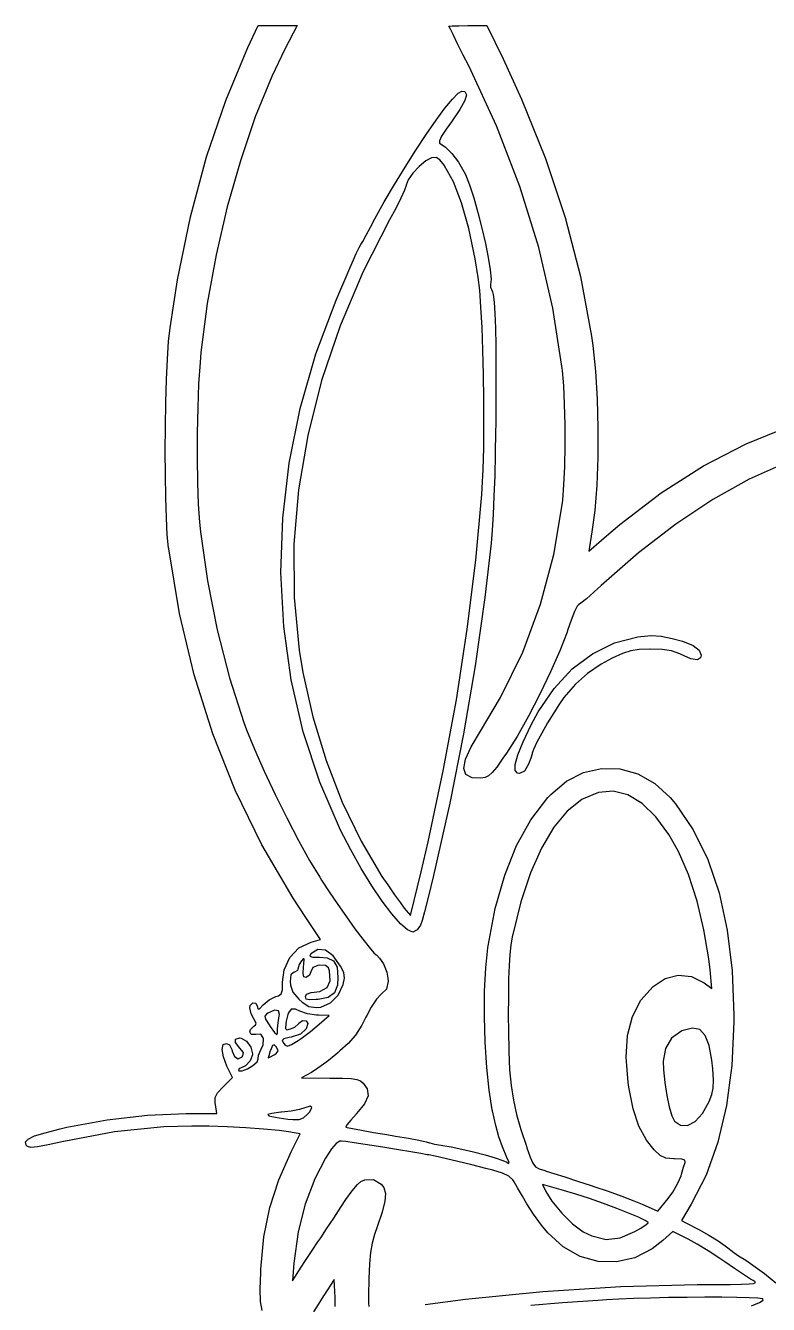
# Model space of a CAD drawing. Extents: x 93.7 to 107.5, y -108.7 to -89.5.
# Drawn here: x 97.062 to 99.518, y -93.742 to -89.51 of the extents above; entities that cross this region are included whole.
import ezdxf

# ---------------------------------------------------------------- set-up
doc = ezdxf.new("R2010")
doc.units = 0
doc.layers.add('BLACK', color=7, linetype='CONTINUOUS')

msp = doc.modelspace()

# ---------------------------------------------------------------- linework, layer by layer
at = {"layer": 'BLACK', "linetype": 'CONTINUOUS'}
for p, q in [((97.7968, -89.5831), (97.8306, -89.5102)), ((97.8306, -89.5102), (97.959, -89.5102)), ((97.959, -89.5102), (97.9185, -89.5888)), ((98.4721, -89.5112), (98.4942, -89.5105)), ((98.4942, -89.5105), (98.5241, -89.5102)), ((98.5241, -89.5102), (98.5867, -89.5102)), ((98.5867, -89.5102), (98.6401, -89.6206)), ((98.4615, -89.5123), (98.4618, -89.5121)), ((98.4651, -89.52), (98.4615, -89.5123)), ((98.4618, -89.5121), (98.4721, -89.5112)), ((98.475, -89.5402), (98.4651, -89.52)), ((98.49, -89.5704), (98.475, -89.5402)), ((97.7236, -89.7577), (97.7968, -89.5831)), ((97.9185, -89.5888), (97.8753, -89.6788)), ((98.5088, -89.6081), (98.49, -89.5704)), ((98.5267, -89.6436), (98.5088, -89.6081)), ((98.6401, -89.6206), (98.7015, -89.7536)), ((97.8753, -89.6788), (97.8209, -89.8124)), ((98.6188, -89.8423), (98.5267, -89.6436)), ((97.6601, -89.9448), (97.7236, -89.7577)), ((98.4482, -89.784), (98.4728, -89.7535)), ((98.4728, -89.7535), (98.4916, -89.7338)), ((98.4916, -89.7338), (98.5034, -89.7269)), ((98.514, -89.7582), (98.4978, -89.7878)), ((98.5034, -89.7269), (98.5135, -89.7288)), ((98.5135, -89.7288), (98.5191, -89.7389)), ((98.5191, -89.7389), (98.514, -89.7582)), ((98.7015, -89.7536), (98.781, -89.9506)), ((98.419, -89.8236), (98.4482, -89.784)), ((98.4978, -89.7878), (98.4702, -89.8284)), ((97.8209, -89.8124), (97.7716, -89.9573)), ((98.3865, -89.8704), (98.419, -89.8236)), ((98.4702, -89.8284), (98.4525, -89.8535)), ((98.6962, -90.0432), (98.6188, -89.8423)), ((98.3519, -89.9227), (98.3865, -89.8704)), ((98.4301, -89.8911), (98.4299, -89.899)), ((98.4372, -89.8767), (98.4301, -89.8911)), ((98.4525, -89.8535), (98.4372, -89.8767)), ((98.3164, -89.9785), (98.3519, -89.9227)), ((98.4299, -89.899), (98.4355, -89.9032)), ((98.4355, -89.9032), (98.4499, -89.9124)), ((98.4499, -89.9124), (98.471, -89.9337)), ((98.471, -89.9337), (98.4926, -89.9619)), ((97.6068, -90.1431), (97.6601, -89.9448)), ((97.7716, -89.9573), (97.7281, -90.1105)), ((98.3627, -89.9762), (98.3417, -89.9987)), ((98.3848, -89.9578), (98.3627, -89.9762)), ((98.4038, -89.9479), (98.3848, -89.9578)), ((98.404, -89.9478), (98.4038, -89.9479)), ((98.4189, -89.9467), (98.404, -89.9478)), ((98.4314, -89.9542), (98.4189, -89.9467)), ((98.4464, -89.9734), (98.4314, -89.9542)), ((98.447, -89.9743), (98.4464, -89.9734)), ((98.4765, -90.0273), (98.447, -89.9743)), ((98.4926, -89.9619), (98.5109, -89.9926)), ((98.781, -89.9506), (98.8456, -90.1456)), ((98.2811, -90.0362), (98.3164, -89.9785)), ((98.3417, -89.9987), (98.326, -90.0207)), ((98.5109, -89.9926), (98.516, -90.0034)), ((98.516, -90.0034), (98.5293, -90.0376)), ((98.2474, -90.0939), (98.2811, -90.0362)), ((98.3141, -90.0554), (98.3022, -90.0817)), ((98.3196, -90.0395), (98.3141, -90.0554)), ((98.3198, -90.0378), (98.3196, -90.0395)), ((98.326, -90.0207), (98.3198, -90.0378)), ((98.5032, -90.0965), (98.4765, -90.0273)), ((98.5293, -90.0376), (98.5433, -90.0806)), ((98.7585, -90.2448), (98.6962, -90.0432)), ((98.2164, -90.1497), (98.2474, -90.0939)), ((98.3022, -90.0817), (98.2853, -90.1154)), ((98.527, -90.1817), (98.5032, -90.0965)), ((98.5433, -90.0806), (98.5572, -90.1292)), ((97.5639, -90.3513), (97.6068, -90.1431)), ((97.7281, -90.1105), (97.6914, -90.2692)), ((98.2853, -90.1154), (98.265, -90.1531)), ((98.5572, -90.1292), (98.5704, -90.1804)), ((98.8456, -90.1456), (98.8961, -90.3406)), ((98.265, -90.1531), (98.1776, -90.3243)), ((98.1878, -90.2038), (98.2021, -90.1769)), ((98.2021, -90.1769), (98.2164, -90.1497)), ((98.5479, -90.2826), (98.527, -90.1817)), ((98.5704, -90.1804), (98.582, -90.2311)), ((98.1698, -90.2349), (98.1763, -90.2245)), ((98.1763, -90.2245), (98.1878, -90.2038)), ((97.6914, -90.2692), (97.6622, -90.4305)), ((98.1454, -90.2852), (98.1545, -90.2646)), ((98.1545, -90.2646), (98.164, -90.2446)), ((98.164, -90.2446), (98.1695, -90.2352)), ((98.1695, -90.2352), (98.1698, -90.2349)), ((98.582, -90.2311), (98.5914, -90.2782)), ((98.8052, -90.4459), (98.7585, -90.2448)), ((98.1182, -90.3495), (98.1339, -90.3125)), ((98.1339, -90.3125), (98.1454, -90.2852)), ((98.558, -90.3436), (98.5479, -90.2826)), ((98.5914, -90.2782), (98.5979, -90.3187)), ((97.5392, -90.5102), (97.5639, -90.3513)), ((98.1007, -90.3907), (98.1182, -90.3495)), ((98.1776, -90.3243), (98.1015, -90.504)), ((98.5629, -90.3861), (98.558, -90.3436)), ((98.5979, -90.3187), (98.6006, -90.3494)), ((98.6006, -90.3494), (98.599, -90.3673)), ((98.8961, -90.3406), (98.9329, -90.5376)), ((98.0889, -90.4186), (98.1007, -90.3907)), ((98.5672, -90.4425), (98.5629, -90.3861)), ((98.599, -90.3673), (98.5983, -90.3758)), ((98.5983, -90.3758), (98.6051, -90.3917)), ((98.6051, -90.3917), (98.6079, -90.4006)), ((97.6622, -90.4305), (97.6413, -90.5916)), ((98.0217, -90.5968), (98.0889, -90.4186)), ((98.6079, -90.4006), (98.6107, -90.425)), ((98.6107, -90.425), (98.6131, -90.4625)), ((98.5708, -90.5097), (98.5672, -90.4425)), ((98.6131, -90.4625), (98.6148, -90.5112)), ((98.836, -90.6452), (98.8052, -90.4459)), ((97.5345, -90.5555), (97.5392, -90.5102)), ((98.1015, -90.504), (98.0404, -90.685)), ((98.5736, -90.5848), (98.5708, -90.5097)), ((98.6148, -90.5112), (98.616, -90.5691)), ((97.5306, -90.6137), (97.5345, -90.5555)), ((98.9329, -90.5376), (98.9372, -90.5688)), ((98.9372, -90.5688), (98.9458, -90.6535)), ((97.6413, -90.5916), (97.6383, -90.6247)), ((97.9698, -90.7771), (98.0217, -90.5968)), ((98.5756, -90.6651), (98.5736, -90.5848)), ((98.616, -90.5691), (98.6167, -90.6343)), ((97.5275, -90.682), (97.5306, -90.6137)), ((97.6383, -90.6247), (97.6337, -90.6955)), ((98.6167, -90.6343), (98.6169, -90.7047)), ((98.8367, -90.6519), (98.836, -90.6452)), ((98.8409, -90.7021), (98.8367, -90.6519)), ((98.9458, -90.6535), (98.9514, -90.7462)), ((97.5252, -90.7575), (97.5275, -90.682)), ((97.6337, -90.6955), (97.6306, -90.7748)), ((98.0404, -90.685), (97.9944, -90.8663)), ((98.5768, -90.7475), (98.5756, -90.6651)), ((98.6169, -90.7047), (98.6165, -90.7784)), ((98.8437, -90.7633), (98.8409, -90.7021)), ((97.5238, -90.8372), (97.5252, -90.7575)), ((97.6306, -90.7748), (97.6288, -90.8585)), ((97.9332, -90.9585), (97.9698, -90.7771)), ((98.577, -90.8293), (98.5768, -90.7475)), ((98.6165, -90.7784), (98.6159, -90.8293)), ((98.8452, -90.8313), (98.8437, -90.7633)), ((98.9514, -90.7462), (98.954, -90.8426)), ((97.5233, -90.9181), (97.5238, -90.8372)), ((97.6288, -90.8585), (97.6285, -90.9423)), ((98.5763, -90.9074), (98.577, -90.8293)), ((98.6157, -90.8534), (98.6143, -90.9279)), ((98.6159, -90.8293), (98.6157, -90.8534)), ((98.8454, -90.9014), (98.8452, -90.8313)), ((98.954, -90.8426), (98.9536, -90.9389)), ((99.4436, -90.8939), (99.5855, -90.8372)), ((97.9944, -90.8663), (97.9639, -91.047)), ((98.5745, -90.9791), (98.5763, -90.9074)), ((98.8442, -90.9693), (98.8454, -90.9014)), ((99.3028, -90.9669), (99.4436, -90.8939)), ((97.5237, -90.9974), (97.5233, -90.9181)), ((97.6285, -90.9423), (97.6297, -91.0222)), ((98.6143, -90.9279), (98.6125, -90.9998)), ((98.9536, -90.9389), (98.9502, -91.031)), ((97.9119, -91.14), (97.9332, -90.9585)), ((98.5717, -91.0414), (98.5745, -90.9791)), ((98.8417, -91.0304), (98.8442, -90.9693)), ((99.1634, -91.0561), (99.3028, -90.9669)), ((99.5731, -90.9586), (99.4545, -91.0115)), ((97.5249, -91.072), (97.5237, -90.9974)), ((97.6297, -91.0222), (97.6323, -91.0938)), ((98.6125, -90.9998), (98.6102, -91.0672)), ((98.8379, -91.0804), (98.8417, -91.0304)), ((98.9502, -91.031), (98.9438, -91.1147)), ((99.4545, -91.0115), (99.3335, -91.0788)), ((97.5271, -91.1391), (97.5249, -91.072)), ((97.9639, -91.047), (97.9489, -91.2263)), ((98.5504, -91.2798), (98.5703, -91.0623)), ((98.5703, -91.0623), (98.5717, -91.0414)), ((98.6102, -91.0672), (98.6075, -91.1282)), ((99.0259, -91.1612), (99.1634, -91.0561)), ((97.6323, -91.0938), (97.6366, -91.1531)), ((98.8081, -91.2606), (98.8369, -91.0894)), ((98.8369, -91.0894), (98.8379, -91.0804)), ((98.9438, -91.1147), (98.9343, -91.1861)), ((99.3335, -91.0788), (99.211, -91.1602)), ((97.5302, -91.1957), (97.5271, -91.1391)), ((97.6366, -91.1531), (97.6399, -91.1857)), ((97.9059, -91.3206), (97.9119, -91.14)), ((98.6075, -91.1282), (98.6043, -91.1806)), ((98.982, -91.1984), (99.0259, -91.1612)), ((99.211, -91.1602), (99.0878, -91.2552)), ((97.5343, -91.2388), (97.5302, -91.1957)), ((97.6399, -91.1857), (97.6626, -91.3473)), ((98.6043, -91.1806), (98.6006, -91.2227)), ((98.9343, -91.1861), (98.9233, -91.2495)), ((98.9233, -91.2495), (98.982, -91.1984)), ((97.5347, -91.2419), (97.5343, -91.2388)), ((97.5707, -91.4558), (97.5347, -91.2419)), ((97.9489, -91.2263), (97.9497, -91.4032)), ((98.6006, -91.2227), (98.5797, -91.4026)), ((98.522, -91.5074), (98.5504, -91.2798)), ((98.7642, -91.4255), (98.8081, -91.2606)), ((99.0878, -91.2552), (98.9644, -91.3635)), ((97.9151, -91.4993), (97.9059, -91.3206)), ((97.6626, -91.3473), (97.6948, -91.51)), ((98.9644, -91.3635), (98.9403, -91.3856)), ((97.9497, -91.4032), (97.9664, -91.5769)), ((98.5797, -91.4026), (98.5479, -91.6289)), ((98.9158, -91.407), (98.8979, -91.4215)), ((98.9403, -91.3856), (98.9158, -91.407)), ((97.619, -91.6593), (97.5707, -91.4558)), ((98.7055, -91.5836), (98.7642, -91.4255)), ((98.8768, -91.4497), (98.8657, -91.4776)), ((98.8853, -91.4318), (98.8768, -91.4497)), ((98.8893, -91.4269), (98.8853, -91.4318)), ((98.8979, -91.4215), (98.8893, -91.4269)), ((97.9395, -91.6752), (97.9151, -91.4993)), ((98.8657, -91.4776), (98.8534, -91.5123)), ((97.6948, -91.51), (97.7353, -91.6683)), ((98.4858, -91.7411), (98.522, -91.5074)), ((98.8517, -91.5174), (98.828, -91.5791)), ((98.8534, -91.5123), (98.8517, -91.5174)), ((99.0086, -91.5533), (99.0858, -91.5331)), ((99.0858, -91.5331), (99.0958, -91.5316)), ((99.0958, -91.5316), (99.1312, -91.5284)), ((99.1312, -91.5284), (99.1627, -91.5304)), ((99.1627, -91.5304), (99.1998, -91.5381)), ((99.1998, -91.5381), (99.234, -91.5476)), ((97.9664, -91.5769), (97.9785, -91.6508)), ((98.6322, -91.734), (98.7055, -91.5836)), ((98.828, -91.5791), (98.7973, -91.6492)), ((98.9361, -91.589), (99.0086, -91.5533)), ((99.0625, -91.5791), (99.0355, -91.5883)), ((99.0899, -91.5748), (99.0625, -91.5791)), ((99.1251, -91.5735), (99.0899, -91.5748)), ((99.1265, -91.5735), (99.1251, -91.5735)), ((99.1668, -91.5747), (99.1265, -91.5735)), ((99.1972, -91.5796), (99.1668, -91.5747)), ((99.2242, -91.5895), (99.1972, -91.5796)), ((99.234, -91.5476), (99.2686, -91.5615)), ((99.2686, -91.5615), (99.2885, -91.5767)), ((99.2885, -91.5767), (99.2948, -91.5938)), ((98.8692, -91.6394), (98.9361, -91.589)), ((98.9651, -91.6235), (98.9189, -91.6539)), ((99.0015, -91.6042), (98.9651, -91.6235)), ((99.0355, -91.5883), (99.0015, -91.6042)), ((99.2287, -91.5917), (99.2242, -91.5895)), ((99.2616, -91.6057), (99.2287, -91.5917)), ((99.2827, -91.6094), (99.2616, -91.6057)), ((99.2931, -91.6029), (99.2827, -91.6094)), ((99.2948, -91.5938), (99.2931, -91.6029)), ((97.6802, -91.8539), (97.619, -91.6593)), ((97.7353, -91.6683), (97.7828, -91.8165)), ((97.9785, -91.6508), (98.0116, -91.7983)), ((98.5479, -91.6289), (98.5097, -91.8544)), ((98.7973, -91.6492), (98.7619, -91.7229)), ((98.8089, -91.7036), (98.8692, -91.6394)), ((98.9189, -91.6539), (98.8797, -91.6892)), ((97.9793, -91.8472), (97.9395, -91.6752)), ((98.7562, -91.7809), (98.8089, -91.7036)), ((98.8797, -91.6892), (98.8416, -91.734)), ((98.4425, -91.977), (98.4858, -91.7411)), ((98.5652, -91.8455), (98.6322, -91.734)), ((98.7619, -91.7229), (98.7241, -91.7956)), ((98.8416, -91.734), (98.8269, -91.7547)), ((98.7241, -91.7956), (98.6864, -91.8624)), ((98.7332, -91.8238), (98.7562, -91.7809)), ((98.8077, -91.7845), (98.7874, -91.8181)), ((98.8269, -91.7547), (98.8077, -91.7845)), ((97.7828, -91.8165), (97.7919, -91.8409)), ((98.0116, -91.7983), (98.0554, -91.9426)), ((98.7065, -91.8803), (98.7332, -91.8238)), ((98.7874, -91.8181), (98.7682, -91.8518)), ((97.7547, -92.0408), (97.6802, -91.8539)), ((97.7919, -91.8409), (97.8181, -91.9051)), ((98.0342, -92.0145), (97.9793, -91.8472)), ((98.5097, -91.8544), (98.4643, -92.084)), ((98.5343, -91.897), (98.5652, -91.8455)), ((98.6864, -91.8624), (98.6511, -91.9186)), ((98.6888, -91.9238), (98.7065, -91.8803)), ((98.7682, -91.8518), (98.7519, -91.8822)), ((97.8181, -91.9051), (97.8504, -91.9778)), ((98.5161, -91.9379), (98.5343, -91.897)), ((98.6511, -91.9186), (98.64, -91.9349)), ((98.7363, -91.9203), (98.732, -91.9342)), ((98.7365, -91.9186), (98.7363, -91.9203)), ((98.7407, -91.9056), (98.7365, -91.9186)), ((98.7519, -91.8822), (98.7407, -91.9056)), ((98.0554, -91.9426), (98.1088, -92.0807)), ((98.5106, -91.9685), (98.5161, -91.9379)), ((98.6196, -91.964), (98.6045, -91.9826)), ((98.64, -91.9349), (98.6196, -91.964)), ((98.6799, -91.975), (98.68, -91.9551)), ((98.68, -91.9551), (98.6888, -91.9238)), ((98.7239, -91.955), (98.7107, -91.9773)), ((98.732, -91.9342), (98.7239, -91.955)), ((97.8504, -91.9778), (97.8867, -92.0549)), ((98.3927, -92.211), (98.4425, -91.977)), ((98.5177, -91.9889), (98.5106, -91.9685)), ((98.5376, -91.9993), (98.5177, -91.9889)), ((98.5665, -92.0003), (98.5376, -91.9993)), ((98.5806, -91.9983), (98.5665, -92.0003)), ((98.5924, -91.9932), (98.5806, -91.9983)), ((98.6045, -91.9826), (98.5924, -91.9932)), ((98.6883, -91.9843), (98.6799, -91.975)), ((98.6947, -91.9852), (98.6883, -91.9843)), ((98.7107, -91.9773), (98.6947, -91.9852)), ((98.8496, -92.0111), (98.9064, -91.9825)), ((98.9064, -91.9825), (98.966, -91.9688)), ((98.966, -91.9688), (99.0264, -91.9702)), ((99.0264, -91.9702), (99.0857, -91.9866)), ((99.0857, -91.9866), (99.1417, -92.018)), ((97.8431, -92.2215), (97.7547, -92.0408)), ((98.1029, -92.1727), (98.0342, -92.0145)), ((98.7977, -92.0547), (98.8496, -92.0111)), ((98.9553, -92.0483), (98.9054, -92.0687)), ((99.0048, -92.0443), (98.9553, -92.0483)), ((99.0533, -92.0565), (99.0048, -92.0443)), ((99.1417, -92.018), (99.1925, -92.0644)), ((97.8867, -92.0549), (97.9252, -92.1326)), ((98.1088, -92.0807), (98.1706, -92.2094)), ((98.4643, -92.084), (98.4108, -92.3227)), ((98.7324, -92.1387), (98.7888, -92.0644)), ((98.7888, -92.0644), (98.7977, -92.0547)), ((98.9005, -92.0716), (98.8526, -92.1098)), ((98.9054, -92.0687), (98.9005, -92.0716)), ((99.1004, -92.0846), (99.0533, -92.0565)), ((99.1456, -92.1284), (99.1004, -92.0846)), ((99.1925, -92.0644), (99.2105, -92.0857)), ((99.2105, -92.0857), (99.2691, -92.1713)), ((97.9252, -92.1326), (97.9638, -92.2068)), ((98.8526, -92.1098), (98.8081, -92.1635)), ((99.1886, -92.1876), (99.1456, -92.1284)), ((98.1365, -92.2381), (98.1029, -92.1727)), ((98.6847, -92.2241), (98.7324, -92.1387)), ((98.8081, -92.1635), (98.7674, -92.232)), ((99.2691, -92.1713), (99.3172, -92.2697)), ((97.9638, -92.2068), (98.0007, -92.2735)), ((98.1706, -92.2094), (98.2398, -92.3257)), ((98.3692, -92.3111), (98.3927, -92.211)), ((99.2198, -92.2435), (99.1886, -92.1876)), ((97.9458, -92.3974), (97.8431, -92.2215)), ((98.1714, -92.3003), (98.1365, -92.2381)), ((98.6456, -92.3215), (98.6847, -92.2241)), ((98.7674, -92.232), (98.731, -92.3146)), ((99.2529, -92.32), (99.2198, -92.2435)), ((98.0007, -92.2735), (98.0339, -92.3289)), ((98.2065, -92.3575), (98.1714, -92.3003)), ((99.3172, -92.2697), (99.3547, -92.3805)), ((98.0339, -92.3289), (98.0397, -92.338)), ((98.0397, -92.338), (98.0654, -92.3772)), ((98.2398, -92.3257), (98.2588, -92.3538)), ((98.3343, -92.4552), (98.3692, -92.3111)), ((98.4108, -92.3227), (98.4019, -92.3597)), ((98.6144, -92.4318), (98.6456, -92.3215)), ((98.731, -92.3146), (98.6992, -92.4103)), ((99.2816, -92.4081), (99.2529, -92.32)), ((98.0654, -92.3772), (98.0936, -92.4186)), ((98.2405, -92.4081), (98.2065, -92.3575)), ((98.2588, -92.3538), (98.2816, -92.3867)), ((98.2816, -92.3867), (98.3008, -92.4137)), ((98.4019, -92.3597), (98.3907, -92.4048)), ((99.3547, -92.3805), (99.3816, -92.5035)), ((97.9879, -92.462), (97.9458, -92.3974)), ((98.0936, -92.4186), (98.1226, -92.4599)), ((98.2723, -92.4503), (98.2405, -92.4081)), ((98.3008, -92.4137), (98.3138, -92.4307)), ((98.3138, -92.4307), (98.3343, -92.4552)), ((98.3907, -92.4048), (98.3806, -92.4432)), ((98.6992, -92.4103), (98.6723, -92.5186)), ((99.3046, -92.5028), (99.2816, -92.4081)), ((98.0365, -92.5346), (97.9879, -92.462)), ((98.1226, -92.4599), (98.1507, -92.4989)), ((98.3006, -92.4826), (98.2723, -92.4503)), ((98.3726, -92.4718), (98.3674, -92.4873)), ((98.3806, -92.4432), (98.3726, -92.4718)), ((98.5909, -92.5561), (98.6144, -92.4318)), ((98.1507, -92.4989), (98.1762, -92.5332)), ((98.3242, -92.5031), (98.3006, -92.4826)), ((98.3418, -92.5102), (98.3242, -92.5031)), ((98.3567, -92.5029), (98.3418, -92.5102)), ((98.3674, -92.4873), (98.3567, -92.5029)), ((99.3207, -92.5992), (99.3046, -92.5028)), ((99.3816, -92.5035), (99.3978, -92.6385)), ((97.9652, -92.5626), (98.0053, -92.5433)), ((98.0053, -92.5433), (98.0365, -92.5346)), ((98.1762, -92.5332), (98.1975, -92.5606)), ((98.5899, -92.5628), (98.5909, -92.5561)), ((98.666, -92.5539), (98.6625, -92.5844)), ((98.6708, -92.5262), (98.666, -92.5539)), ((98.6723, -92.5186), (98.6708, -92.5262)), ((97.9167, -92.635), (97.9351, -92.5939)), ((97.9351, -92.5939), (97.9652, -92.5626)), ((97.9806, -92.5972), (97.9734, -92.6056)), ((97.9831, -92.5999), (97.9806, -92.5972)), ((97.9818, -92.6161), (97.9831, -92.5999)), ((98.0035, -92.5839), (98.001, -92.5899)), ((98.001, -92.5899), (98.0099, -92.5928)), ((98.0047, -92.5827), (98.0035, -92.5839)), ((98.0282, -92.5682), (98.0047, -92.5827)), ((98.0099, -92.5928), (98.0329, -92.5936)), ((98.0527, -92.5704), (98.0282, -92.5682)), ((98.0329, -92.5936), (98.0588, -92.5957)), ((98.078, -92.5891), (98.0527, -92.5704)), ((98.0588, -92.5957), (98.0801, -92.6057)), ((98.103, -92.6225), (98.078, -92.5891)), ((98.1975, -92.5606), (98.2128, -92.5787)), ((98.2128, -92.5787), (98.2205, -92.5852)), ((98.2205, -92.5852), (98.2226, -92.5862)), ((98.2226, -92.5862), (98.2321, -92.5969)), ((98.2321, -92.5969), (98.2445, -92.6156)), ((98.5829, -92.6288), (98.5899, -92.5628)), ((98.6625, -92.5844), (98.6601, -92.6204)), ((99.3247, -92.6346), (99.3207, -92.5992)), ((97.9115, -92.6762), (97.9167, -92.635)), ((97.9601, -92.6377), (97.949, -92.6436)), ((97.9615, -92.6327), (97.9601, -92.6377)), ((97.9661, -92.6177), (97.9615, -92.6327)), ((97.9734, -92.6056), (97.9661, -92.6177)), ((97.9788, -92.6476), (97.9807, -92.6248)), ((97.9807, -92.6248), (97.9818, -92.6161)), ((98.0047, -92.6415), (98.0002, -92.6531)), ((98.0111, -92.6273), (98.0047, -92.6415)), ((98.0282, -92.6209), (98.0111, -92.6273)), ((98.0341, -92.6201), (98.0282, -92.6209)), ((98.0535, -92.6204), (98.0341, -92.6201)), ((98.0629, -92.6287), (98.0535, -92.6204)), ((98.0663, -92.6389), (98.0629, -92.6287)), ((98.069, -92.6714), (98.0663, -92.6389)), ((98.0801, -92.6057), (98.0912, -92.6264)), ((98.0912, -92.6264), (98.0943, -92.6602)), ((98.1142, -92.6441), (98.103, -92.6225)), ((98.2445, -92.6156), (98.2561, -92.6424)), ((98.2561, -92.6424), (98.2589, -92.6631)), ((98.5792, -92.7059), (98.5829, -92.6288)), ((98.6601, -92.6204), (98.6585, -92.6647)), ((99.3306, -92.6964), (99.3247, -92.6346)), ((99.3978, -92.6385), (99.3999, -92.6964)), ((97.9107, -92.7014), (97.9115, -92.6762)), ((97.9391, -92.6517), (97.9365, -92.6736)), ((97.9365, -92.6736), (97.9373, -92.6861)), ((97.9473, -92.6437), (97.9391, -92.6517)), ((97.949, -92.6436), (97.9473, -92.6437)), ((97.9819, -92.6581), (97.9788, -92.6476)), ((97.989, -92.6602), (97.9819, -92.6581)), ((98.0002, -92.6531), (97.989, -92.6602)), ((98.0582, -92.694), (98.069, -92.6714)), ((98.0943, -92.6602), (98.0925, -92.6864)), ((98.0955, -92.7187), (98.1118, -92.6842)), ((98.1118, -92.6842), (98.1162, -92.6631)), ((98.1162, -92.6631), (98.1142, -92.6441)), ((98.2603, -92.673), (98.2544, -92.6986)), ((98.2589, -92.6631), (98.2603, -92.673)), ((98.6585, -92.6647), (98.6578, -92.7201)), ((99.1365, -92.6904), (99.1762, -92.6641)), ((99.1762, -92.6641), (99.2194, -92.6529)), ((99.2194, -92.6529), (99.2631, -92.6576)), ((99.2631, -92.6576), (99.3051, -92.6783)), ((99.3051, -92.6783), (99.3306, -92.6964)), ((97.8669, -92.734), (97.8886, -92.7237)), ((97.8886, -92.7237), (97.8975, -92.7212)), ((97.8975, -92.7212), (97.9068, -92.7147)), ((97.9068, -92.7147), (97.9107, -92.7014)), ((97.9373, -92.6861), (97.9454, -92.7085)), ((97.9454, -92.7085), (97.9648, -92.7319)), ((97.9865, -92.7238), (97.9898, -92.7153)), ((97.9893, -92.7317), (97.9865, -92.7238)), ((97.9898, -92.7153), (98.0053, -92.7101)), ((98.0053, -92.7101), (98.0339, -92.7069)), ((98.0622, -92.7264), (98.0285, -92.7333)), ((98.0339, -92.7069), (98.0582, -92.694)), ((98.0827, -92.7117), (98.0622, -92.7264)), ((98.0694, -92.7446), (98.0955, -92.7187)), ((98.0925, -92.6864), (98.0827, -92.7117)), ((98.2357, -92.717), (98.2217, -92.7327)), ((98.2388, -92.7149), (98.2357, -92.717)), ((98.2544, -92.6986), (98.2388, -92.7149)), ((98.5786, -92.7894), (98.5792, -92.7059)), ((98.6578, -92.7201), (98.6576, -92.7894)), ((99.0962, -92.7359), (99.1365, -92.6904)), ((99.3999, -92.6964), (99.4032, -92.7852)), ((97.8032, -92.7605), (97.8045, -92.7531)), ((97.8077, -92.7803), (97.8032, -92.7605)), ((97.8045, -92.7531), (97.8129, -92.7444)), ((97.8129, -92.7444), (97.8232, -92.7459)), ((97.8232, -92.7459), (97.8285, -92.7581)), ((97.8285, -92.7581), (97.8294, -92.7645)), ((97.8294, -92.7645), (97.8348, -92.7641)), ((97.8348, -92.7641), (97.8472, -92.7509)), ((97.8472, -92.7509), (97.8669, -92.734)), ((97.884, -92.7688), (97.8625, -92.7782)), ((97.8976, -92.7707), (97.884, -92.7688)), ((97.9393, -92.7654), (97.9303, -92.7779)), ((97.9536, -92.7655), (97.9393, -92.7654)), ((97.9685, -92.772), (97.9536, -92.7655)), ((97.9648, -92.7319), (97.9758, -92.7421)), ((97.9758, -92.7421), (97.9982, -92.7562)), ((98, -92.7347), (97.9893, -92.7317)), ((97.9982, -92.7562), (98.0225, -92.7602)), ((98.0227, -92.7338), (98, -92.7347)), ((98.0225, -92.7602), (98.0374, -92.7587)), ((98.0285, -92.7333), (98.0227, -92.7338)), ((98.0374, -92.7587), (98.0694, -92.7446)), ((98.2043, -92.759), (98.1897, -92.7859)), ((98.2217, -92.7327), (98.2043, -92.759)), ((99.0681, -92.7894), (99.0962, -92.7359)), ((97.816, -92.797), (97.8077, -92.7803)), ((97.8241, -92.8115), (97.816, -92.797)), ((97.8222, -92.8184), (97.8241, -92.8115)), ((97.8576, -92.7815), (97.8522, -92.7883)), ((97.8522, -92.7883), (97.8552, -92.7987)), ((97.8552, -92.7987), (97.8673, -92.8176)), ((97.8625, -92.7782), (97.8576, -92.7815)), ((97.895, -92.8304), (97.8962, -92.8102)), ((97.8962, -92.8102), (97.9001, -92.7873)), ((97.9009, -92.7834), (97.8976, -92.7707)), ((97.9001, -92.7873), (97.9009, -92.7834)), ((97.9236, -92.8049), (97.9221, -92.8132)), ((97.9289, -92.7834), (97.9236, -92.8049)), ((97.9303, -92.7779), (97.9289, -92.7834)), ((97.964, -92.8133), (97.9649, -92.8119)), ((97.9649, -92.8119), (97.9767, -92.8032)), ((97.9938, -92.7807), (97.9685, -92.772)), ((97.9767, -92.8032), (97.9891, -92.8035)), ((97.9891, -92.8035), (97.9948, -92.8128)), ((98.0239, -92.7853), (97.9938, -92.7807)), ((98.0298, -92.7855), (98.0239, -92.7853)), ((98.0657, -92.7859), (98.0298, -92.7855)), ((98.0323, -92.8154), (98.0657, -92.7859)), ((98.1862, -92.7922), (98.1728, -92.8178)), ((98.1897, -92.7859), (98.1862, -92.7922)), ((98.5809, -92.875), (98.5786, -92.7894)), ((98.6576, -92.7894), (98.6578, -92.8338)), ((99.0518, -92.8519), (99.0681, -92.7894)), ((99.4031, -92.8073), (99.3961, -92.9516)), ((99.4032, -92.7852), (99.4031, -92.8073)), ((97.8032, -92.84), (97.8047, -92.833)), ((97.8074, -92.8495), (97.8032, -92.84)), ((97.8047, -92.833), (97.816, -92.8215)), ((97.8222, -92.8489), (97.8074, -92.8495)), ((97.816, -92.8215), (97.8222, -92.8184)), ((97.8231, -92.8487), (97.8222, -92.8489)), ((97.8392, -92.8482), (97.8231, -92.8487)), ((97.8471, -92.8597), (97.8392, -92.8482)), ((97.8673, -92.8176), (97.8707, -92.8226)), ((97.8707, -92.8226), (97.8846, -92.8424)), ((97.8846, -92.8424), (97.8918, -92.8496)), ((97.8918, -92.8496), (97.8945, -92.8452)), ((97.8945, -92.8452), (97.895, -92.8304)), ((97.9221, -92.8132), (97.9205, -92.8291)), ((97.9205, -92.8291), (97.9249, -92.8338)), ((97.9249, -92.8338), (97.9375, -92.8309)), ((97.9375, -92.8309), (97.9513, -92.8246)), ((97.9704, -92.8478), (97.9392, -92.8582)), ((97.9513, -92.8246), (97.964, -92.8133)), ((97.9897, -92.8305), (97.9704, -92.8478)), ((97.9727, -92.862), (98.004, -92.8387)), ((97.9948, -92.8128), (97.9897, -92.8305)), ((98.004, -92.8387), (98.0323, -92.8154)), ((98.152, -92.8509), (98.1279, -92.8788)), ((98.1728, -92.8178), (98.152, -92.8509)), ((98.6578, -92.8338), (98.6591, -92.9054)), ((99.0472, -92.9245), (99.0518, -92.8519)), ((99.2313, -92.8375), (99.1975, -92.8613)), ((99.2362, -92.8354), (99.2313, -92.8375)), ((99.2663, -92.8277), (99.2362, -92.8354)), ((99.2903, -92.8331), (99.2663, -92.8277)), ((99.3086, -92.8521), (99.2903, -92.8331)), ((99.3219, -92.8855), (99.3086, -92.8521)), ((97.7115, -92.8983), (97.715, -92.8825)), ((97.715, -92.8825), (97.7261, -92.8785)), ((97.7261, -92.8785), (97.7353, -92.8837)), ((97.7353, -92.8837), (97.7433, -92.8993)), ((97.7555, -92.8643), (97.7694, -92.8602)), ((97.756, -92.876), (97.7555, -92.8643)), ((97.7704, -92.8941), (97.756, -92.876)), ((97.7694, -92.8602), (97.7743, -92.8609)), ((97.7816, -92.9086), (97.7704, -92.8941)), ((97.7743, -92.8609), (97.7918, -92.8717)), ((97.7918, -92.8717), (97.8058, -92.8912)), ((97.8058, -92.8912), (97.8115, -92.9135)), ((97.8398, -92.9003), (97.8469, -92.8835)), ((97.8469, -92.8835), (97.8478, -92.8622)), ((97.8478, -92.8622), (97.8471, -92.8597)), ((97.8779, -92.8851), (97.8712, -92.9016)), ((97.8836, -92.8828), (97.8779, -92.8851)), ((97.891, -92.8912), (97.8836, -92.8828)), ((97.897, -92.9035), (97.891, -92.8912)), ((97.9153, -92.8638), (97.9102, -92.8695)), ((97.9102, -92.8695), (97.915, -92.8788)), ((97.915, -92.8788), (97.92, -92.8847)), ((97.9333, -92.8593), (97.9153, -92.8638)), ((97.92, -92.8847), (97.9279, -92.8876)), ((97.9279, -92.8876), (97.9405, -92.8826)), ((97.9392, -92.8582), (97.9333, -92.8593)), ((97.9405, -92.8826), (97.9623, -92.869)), ((97.9623, -92.869), (97.9727, -92.862)), ((98.1279, -92.8788), (98.1007, -92.9035)), ((98.5861, -92.9579), (98.5809, -92.875)), ((99.1769, -92.895), (99.17, -92.9379)), ((99.1975, -92.8613), (99.1769, -92.895)), ((99.3307, -92.9342), (99.3219, -92.8855)), ((97.7155, -92.923), (97.7115, -92.8983)), ((97.727, -92.9536), (97.7155, -92.923)), ((97.7433, -92.8993), (97.7441, -92.9039)), ((97.7441, -92.9039), (97.7525, -92.9224)), ((97.7525, -92.9224), (97.7649, -92.9298)), ((97.7649, -92.9298), (97.7776, -92.9234)), ((97.7776, -92.9234), (97.7802, -92.9198)), ((97.7802, -92.9198), (97.7816, -92.9086)), ((97.8036, -92.9366), (97.7887, -92.9532)), ((97.8113, -92.9168), (97.8036, -92.9366)), ((97.8115, -92.9135), (97.8113, -92.9168)), ((97.8269, -92.9397), (97.8308, -92.93)), ((97.8308, -92.93), (97.8316, -92.918)), ((97.8316, -92.918), (97.8398, -92.9003)), ((97.8653, -92.92), (97.864, -92.9266)), ((97.864, -92.9266), (97.8695, -92.924)), ((97.8706, -92.9034), (97.8653, -92.92)), ((97.8695, -92.924), (97.8838, -92.9162)), ((97.8712, -92.9016), (97.8706, -92.9034)), ((97.8838, -92.9162), (97.89, -92.9124)), ((97.89, -92.9124), (97.897, -92.9035)), ((98.0571, -92.9391), (98.0282, -92.9603)), ((98.0877, -92.9148), (98.0571, -92.9391)), ((98.0955, -92.9082), (98.0877, -92.9148)), ((98.1007, -92.9035), (98.0955, -92.9082)), ((98.6591, -92.9054), (98.662, -92.9657)), ((99.0538, -93.0082), (99.0472, -92.9245)), ((99.17, -92.9379), (99.1711, -92.9663)), ((99.3334, -92.9623), (99.3307, -92.9342)), ((97.7284, -92.9565), (97.727, -92.9536)), ((97.7453, -92.9914), (97.7284, -92.9565)), ((97.7673, -92.9612), (97.7657, -92.9685)), ((97.7657, -92.9685), (97.7665, -92.9695)), ((97.7665, -92.9695), (97.7776, -92.9697)), ((97.7722, -92.9602), (97.7673, -92.9612)), ((97.7887, -92.9532), (97.7722, -92.9602)), ((97.7776, -92.9697), (97.7949, -92.9627)), ((97.7949, -92.9627), (97.8132, -92.9516)), ((97.8132, -92.9516), (97.8269, -92.9397)), ((98.0065, -92.9744), (97.974, -92.9928)), ((98.0282, -92.9603), (98.0065, -92.9744)), ((98.5941, -93.0338), (98.5861, -92.9579)), ((98.662, -92.9657), (98.667, -93.0181)), ((99.1711, -92.9663), (99.1752, -93.0085)), ((99.3355, -92.9997), (99.3334, -92.9623)), ((99.3961, -92.9516), (99.3897, -92.9997)), ((97.6966, -93.0419), (97.7149, -93.0219)), ((97.7149, -93.0219), (97.7453, -92.9914)), ((97.974, -92.9928), (98.0678, -92.9932)), ((98.0678, -92.9932), (98.109, -92.9937)), ((98.109, -92.9937), (98.1377, -92.9951)), ((98.1377, -92.9951), (98.1566, -92.998)), ((98.1566, -92.998), (98.1689, -93.0028)), ((98.1689, -93.0028), (98.1782, -93.0102)), ((98.1782, -93.0102), (98.1912, -93.0285)), ((98.667, -93.0181), (98.6745, -93.0662)), ((99.0561, -93.0237), (99.0538, -93.0082)), ((99.0703, -93.0947), (99.0561, -93.0237)), ((99.1752, -93.0085), (99.1817, -93.0506)), ((99.3347, -93.0263), (99.3355, -92.9997)), ((99.3897, -92.9997), (99.3785, -93.0846)), ((97.6882, -93.0751), (97.6886, -93.0576)), ((97.6886, -93.0576), (97.6966, -93.0419)), ((98.1937, -93.0516), (98.1822, -93.0783)), ((98.1912, -93.0285), (98.1937, -93.0516)), ((98.6046, -93.098), (98.5941, -93.0338)), ((99.1817, -93.0506), (99.1898, -93.0886)), ((99.3217, -93.0705), (99.3303, -93.048)), ((99.3303, -93.048), (99.3347, -93.0263)), ((97.6891, -93.0813), (97.6882, -93.0751)), ((97.6938, -93.1102), (97.6891, -93.0813)), ((97.9053, -93.1067), (97.8758, -93.1105)), ((97.9073, -93.1065), (97.9053, -93.1067)), ((97.9397, -93.1023), (97.9073, -93.1065)), ((97.9675, -93.0969), (97.9397, -93.1023)), ((97.9844, -93.0916), (97.9675, -93.0969)), ((98.0024, -93.086), (97.9844, -93.0916)), ((97.9942, -93.1133), (98.0018, -93.1046)), ((98.0018, -93.1046), (98.0084, -93.0909)), ((98.0084, -93.0909), (98.0024, -93.086)), ((98.172, -93.0909), (98.1561, -93.1107)), ((98.1822, -93.0783), (98.172, -93.0909)), ((98.6054, -93.1019), (98.6046, -93.098)), ((98.6163, -93.1501), (98.6054, -93.1019)), ((98.6745, -93.0662), (98.6851, -93.1134)), ((99.0895, -93.1523), (99.0703, -93.0947)), ((99.1898, -93.0886), (99.1986, -93.1183)), ((99.2997, -93.1103), (99.3215, -93.0709)), ((99.3215, -93.0709), (99.3217, -93.0705)), ((99.3785, -93.0846), (99.3502, -93.2057)), ((97.1978, -93.1563), (97.3314, -93.1312)), ((97.3314, -93.1312), (97.4649, -93.1156)), ((97.4649, -93.1156), (97.592, -93.1102)), ((97.592, -93.1102), (97.6938, -93.1102)), ((97.8758, -93.1105), (97.8626, -93.1144)), ((97.8626, -93.1144), (97.8657, -93.1183)), ((97.8657, -93.1183), (97.8752, -93.1209)), ((97.8752, -93.1209), (97.8995, -93.1254)), ((97.8995, -93.1254), (97.9285, -93.1291)), ((97.9285, -93.1291), (97.945, -93.1305)), ((97.945, -93.1305), (97.9665, -93.1303)), ((97.9665, -93.1303), (97.9809, -93.125)), ((97.9809, -93.125), (97.9942, -93.1133)), ((98.1242, -93.1483), (98.1207, -93.1555)), ((98.1367, -93.1324), (98.1242, -93.1483)), ((98.1554, -93.1114), (98.1367, -93.1324)), ((98.1561, -93.1107), (98.1554, -93.1114)), ((98.6266, -93.1879), (98.6163, -93.1501)), ((98.6851, -93.1134), (98.6992, -93.1632)), ((99.1986, -93.1183), (99.2075, -93.1354)), ((99.2075, -93.1354), (99.2264, -93.1489)), ((99.2264, -93.1489), (99.2505, -93.1502)), ((99.2505, -93.1502), (99.2755, -93.137)), ((99.2755, -93.137), (99.2997, -93.1103)), ((97.0703, -93.195), (97.0914, -93.185)), ((97.0914, -93.185), (97.1262, -93.174)), ((97.1262, -93.174), (97.1761, -93.1613)), ((97.1761, -93.1613), (97.1978, -93.1563)), ((97.3552, -93.1709), (97.188, -93.2029)), ((97.5191, -93.1545), (97.3552, -93.1709)), ((97.6115, -93.152), (97.5191, -93.1545)), ((97.6672, -93.1528), (97.6115, -93.152)), ((97.7282, -93.155), (97.6672, -93.1528)), ((97.79, -93.1583), (97.7282, -93.155)), ((97.8486, -93.1625), (97.79, -93.1583)), ((97.8995, -93.1672), (97.8486, -93.1625)), ((97.9386, -93.1723), (97.8995, -93.1672)), ((97.9427, -93.1729), (97.9386, -93.1723)), ((97.9394, -93.2377), (97.9697, -93.1776)), ((97.9697, -93.1776), (97.9427, -93.1729)), ((98.1207, -93.1555), (98.1247, -93.1568)), ((98.1247, -93.1568), (98.1428, -93.1606)), ((98.1428, -93.1606), (98.1726, -93.1662)), ((98.1726, -93.1662), (98.2114, -93.173)), ((98.2114, -93.173), (98.2563, -93.1805)), ((98.2563, -93.1805), (98.285, -93.1853)), ((98.285, -93.1853), (98.3273, -93.1927)), ((98.3273, -93.1927), (98.362, -93.1992)), ((98.638, -93.2211), (98.6266, -93.1879)), ((98.6992, -93.1632), (98.7172, -93.219)), ((99.1147, -93.1992), (99.0895, -93.1523)), ((97.0616, -93.2048), (97.0703, -93.195)), ((97.0639, -93.2152), (97.0616, -93.2048)), ((97.0681, -93.2202), (97.0639, -93.2152)), ((97.0784, -93.2227), (97.0681, -93.2202)), ((97.1007, -93.2209), (97.0784, -93.2227)), ((97.1363, -93.2144), (97.1007, -93.2209)), ((97.1865, -93.2033), (97.1363, -93.2144)), ((97.188, -93.2029), (97.1865, -93.2033)), ((98.0732, -93.2278), (98.0536, -93.2586)), ((98.0883, -93.2099), (98.0732, -93.2278)), ((98.101, -93.2025), (98.0883, -93.2099)), ((98.1056, -93.202), (98.101, -93.2025)), ((98.1201, -93.2034), (98.1056, -93.202)), ((98.1475, -93.2071), (98.1201, -93.2034)), ((98.1846, -93.2128), (98.1475, -93.2071)), ((98.228, -93.2197), (98.1846, -93.2128)), ((98.249, -93.2233), (98.228, -93.2197)), ((98.2943, -93.2309), (98.249, -93.2233)), ((98.3352, -93.2379), (98.2943, -93.2309)), ((98.362, -93.1992), (98.3863, -93.2044)), ((98.3863, -93.2044), (98.3971, -93.2075)), ((98.3971, -93.2075), (98.3982, -93.208)), ((98.3982, -93.208), (98.4134, -93.2124)), ((98.4134, -93.2124), (98.4357, -93.2158)), ((98.4357, -93.2158), (98.4414, -93.2165)), ((98.4414, -93.2165), (98.4689, -93.2212)), ((98.4689, -93.2212), (98.504, -93.2287)), ((98.504, -93.2287), (98.5425, -93.2379)), ((98.6526, -93.2558), (98.638, -93.2211)), ((98.7172, -93.219), (98.7188, -93.2237)), ((98.7188, -93.2237), (98.7299, -93.2553)), ((99.1403, -93.2312), (99.1147, -93.1992)), ((99.1601, -93.2496), (99.1403, -93.2312)), ((99.3502, -93.2057), (99.3115, -93.3146)), ((97.8985, -93.3296), (97.9394, -93.2377)), ((98.0536, -93.2586), (98.0176, -93.3269)), ((98.3682, -93.2434), (98.3352, -93.2379)), ((98.3898, -93.2471), (98.3682, -93.2434)), ((98.3948, -93.2479), (98.3898, -93.2471)), ((98.4157, -93.2521), (98.3948, -93.2479)), ((98.4488, -93.2595), (98.4157, -93.2521)), ((98.4904, -93.2693), (98.4488, -93.2595)), ((98.5365, -93.2805), (98.4904, -93.2693)), ((98.5425, -93.2379), (98.5806, -93.2478)), ((98.5806, -93.2478), (98.6143, -93.2574)), ((98.6143, -93.2574), (98.6395, -93.2656)), ((98.6395, -93.2656), (98.6525, -93.2715)), ((98.6525, -93.2715), (98.6586, -93.2755)), ((98.6603, -93.2727), (98.6526, -93.2558)), ((98.6586, -93.2755), (98.6603, -93.2727)), ((98.7299, -93.2553), (98.7386, -93.2752)), ((98.7386, -93.2752), (98.7478, -93.2868)), ((99.1789, -93.2581), (99.1601, -93.2496)), ((99.2049, -93.2602), (99.1789, -93.2581)), ((99.2071, -93.2602), (99.2049, -93.2602)), ((99.2312, -93.2613), (99.2071, -93.2602)), ((99.2418, -93.2653), (99.2312, -93.2613)), ((99.237, -93.2877), (99.242, -93.2722)), ((99.242, -93.2722), (99.2418, -93.2653)), ((98.5833, -93.2921), (98.5365, -93.2805)), ((98.6061, -93.298), (98.5833, -93.2921)), ((98.6389, -93.3076), (98.6061, -93.298)), ((98.6596, -93.3174), (98.6389, -93.3076)), ((98.6726, -93.3297), (98.6596, -93.3174)), ((98.7478, -93.2868), (98.7601, -93.2938)), ((98.7601, -93.2938), (98.7782, -93.2997)), ((98.7782, -93.2997), (98.7829, -93.3011)), ((98.7829, -93.3011), (98.8083, -93.3091)), ((98.8083, -93.3091), (98.8442, -93.3206)), ((99.2184, -93.3415), (99.2286, -93.317)), ((99.2286, -93.317), (99.2302, -93.311)), ((99.2302, -93.311), (99.237, -93.2877)), ((99.3115, -93.3146), (99.2624, -93.4109)), ((97.8689, -93.4218), (97.8985, -93.3296)), ((98.0176, -93.3269), (97.9856, -93.4108)), ((98.1416, -93.3667), (98.1587, -93.3456)), ((98.1587, -93.3456), (98.1696, -93.3354)), ((98.1696, -93.3354), (98.183, -93.3298)), ((98.183, -93.3298), (98.2118, -93.329)), ((98.2118, -93.329), (98.2373, -93.3444)), ((98.2373, -93.3444), (98.2459, -93.3559)), ((98.2459, -93.3559), (98.2511, -93.375)), ((98.677, -93.3364), (98.6726, -93.3297)), ((98.6883, -93.3562), (98.677, -93.3364)), ((98.7042, -93.384), (98.6883, -93.3562)), ((98.8402, -93.3654), (98.7706, -93.3458)), ((98.7706, -93.3458), (98.7822, -93.3683)), ((98.8442, -93.3206), (98.8867, -93.3343)), ((98.8867, -93.3343), (98.9315, -93.349)), ((98.9315, -93.349), (98.9408, -93.3521)), ((98.9408, -93.3521), (98.9878, -93.3681)), ((99.2013, -93.3709), (99.2184, -93.3415)), ((98.1038, -93.4208), (98.1209, -93.3953)), ((98.1209, -93.3953), (98.1416, -93.3667)), ((98.2493, -93.4012), (98.2404, -93.4371)), ((98.2511, -93.375), (98.2493, -93.4012)), ((98.719, -93.4099), (98.7042, -93.384)), ((98.7822, -93.3683), (98.8019, -93.4003)), ((98.8019, -93.4003), (98.8342, -93.4404)), ((98.8813, -93.3777), (98.8402, -93.3654)), ((98.9261, -93.3924), (98.8813, -93.3777)), ((98.9719, -93.4084), (98.9261, -93.3924)), ((98.9878, -93.3681), (99.0331, -93.3844)), ((99.0331, -93.3844), (99.0721, -93.3991)), ((99.0721, -93.3991), (99.0999, -93.4106)), ((99.1525, -93.4342), (99.1862, -93.392)), ((99.1862, -93.392), (99.2013, -93.3709)), ((97.8497, -93.519), (97.8689, -93.4218)), ((97.9856, -93.4108), (97.9631, -93.5027)), ((98.0802, -93.4569), (98.1038, -93.4208)), ((98.2404, -93.4371), (98.224, -93.4852)), ((98.7405, -93.4436), (98.719, -93.4099)), ((98.7671, -93.4801), (98.7405, -93.4436)), ((98.8342, -93.4404), (98.8703, -93.4761)), ((99.0159, -93.4247), (98.9719, -93.4084)), ((99.0555, -93.4402), (99.0159, -93.4247)), ((99.0877, -93.4539), (99.0555, -93.4402)), ((99.0999, -93.4106), (99.1525, -93.4342)), ((99.2624, -93.4109), (99.23, -93.4644)), ((98.0569, -93.4923), (98.0802, -93.4569)), ((98.224, -93.4852), (98.215, -93.5115)), ((98.7879, -93.5052), (98.7671, -93.4801)), ((98.8703, -93.4761), (98.9054, -93.5017)), ((99.1101, -93.4647), (99.0877, -93.4539)), ((99.096, -93.4898), (99.1132, -93.4783)), ((99.1197, -93.4716), (99.1101, -93.4647)), ((99.1132, -93.4783), (99.1198, -93.4723)), ((99.1198, -93.4723), (99.1197, -93.4716)), ((99.23, -93.4644), (99.245, -93.4723)), ((99.245, -93.4723), (99.2872, -93.4945)), ((97.8395, -93.6258), (97.8497, -93.519)), ((97.9631, -93.5027), (97.949, -93.6061)), ((98.0281, -93.5352), (98.0372, -93.5218)), ((98.0372, -93.5218), (98.0569, -93.4923)), ((98.215, -93.5115), (98.2075, -93.5398)), ((98.8392, -93.5518), (98.7879, -93.5052)), ((98.9054, -93.5017), (98.9335, -93.5155)), ((98.9335, -93.5155), (98.9807, -93.5271)), ((98.9807, -93.5271), (99.0275, -93.5224)), ((99.0275, -93.5224), (99.0761, -93.5016)), ((99.0761, -93.5016), (99.096, -93.4898)), ((99.1683, -93.5314), (99.1332, -93.5588)), ((99.202, -93.501), (99.1683, -93.5314)), ((99.2521, -93.5263), (99.202, -93.501)), ((99.2815, -93.5426), (99.2521, -93.5263)), ((99.2872, -93.4945), (99.2877, -93.4948)), ((99.2877, -93.4948), (99.3205, -93.5132)), ((99.3205, -93.5132), (99.3518, -93.5325)), ((97.9866, -93.5975), (98.0088, -93.5639)), ((98.0088, -93.5639), (98.0281, -93.5352)), ((98.2025, -93.5705), (98.1992, -93.6084)), ((98.2075, -93.5398), (98.2025, -93.5705)), ((98.8956, -93.5835), (98.8392, -93.5518)), ((99.1332, -93.5588), (99.0758, -93.588)), ((99.3184, -93.5651), (99.2815, -93.5426)), ((99.3565, -93.5899), (99.3184, -93.5651)), ((99.3518, -93.5325), (99.3747, -93.5486)), ((99.3747, -93.5486), (99.3831, -93.5552)), ((99.3831, -93.5552), (99.4038, -93.5709)), ((99.4038, -93.5709), (99.4184, -93.5811)), ((97.949, -93.6061), (97.9437, -93.6644)), ((97.973, -93.6186), (97.9866, -93.5975)), ((98.1992, -93.6084), (98.1968, -93.6581)), ((98.9551, -93.6002), (98.8956, -93.5835)), ((99.0158, -93.6017), (98.9551, -93.6002)), ((99.0758, -93.588), (99.0158, -93.6017)), ((99.3732, -93.6013), (99.3565, -93.5899)), ((99.4057, -93.6237), (99.3732, -93.6013)), ((99.4184, -93.5811), (99.4424, -93.5964)), ((99.4424, -93.5964), (99.5046, -93.6399)), ((97.8373, -93.6917), (97.8389, -93.6368)), ((97.8389, -93.6368), (97.8395, -93.6258)), ((97.9437, -93.6644), (97.973, -93.6186)), ((98.1968, -93.6581), (98.1966, -93.6633)), ((99.4355, -93.6436), (99.4057, -93.6237)), ((99.4585, -93.6583), (99.4355, -93.6436)), ((99.4675, -93.6637), (99.4585, -93.6583)), ((99.5046, -93.6399), (99.542, -93.6705)), ((97.8386, -93.7328), (97.8373, -93.6917)), ((98.0823, -93.6604), (98.0479, -93.7124)), ((98.0848, -93.7197), (98.0823, -93.6604)), ((98.1966, -93.6633), (98.1952, -93.7075)), ((98.5162, -93.725), (98.7723, -93.6992)), ((98.7723, -93.6992), (99.0301, -93.683)), ((99.0301, -93.683), (99.2823, -93.6769)), ((99.2823, -93.6769), (99.3426, -93.6767)), ((99.3426, -93.6767), (99.3925, -93.6762)), ((99.3925, -93.6762), (99.429, -93.6755)), ((99.429, -93.6755), (99.4537, -93.6744)), ((99.4537, -93.6744), (99.4682, -93.6728)), ((99.4735, -93.6675), (99.4675, -93.6637)), ((99.4682, -93.6728), (99.4743, -93.6705)), ((99.4743, -93.6705), (99.4735, -93.6675)), ((97.8436, -93.7629), (97.8386, -93.7328)), ((98.0286, -93.7422), (98.0132, -93.767)), ((98.0468, -93.714), (98.0286, -93.7422)), ((98.0479, -93.7124), (98.0468, -93.714)), ((98.0855, -93.7494), (98.0848, -93.7197)), ((98.1952, -93.7075), (98.1951, -93.7377)), ((98.1951, -93.7377), (98.1959, -93.7494)), ((98.3823, -93.7426), (98.5162, -93.725)), ((98.8363, -93.7376), (98.7317, -93.7462)), ((98.9539, -93.729), (98.8363, -93.7376)), ((98.9823, -93.727), (98.9539, -93.729)), ((99.023, -93.7247), (98.9823, -93.727)), ((99.0725, -93.7228), (99.023, -93.7247)), ((99.1282, -93.7212), (99.0725, -93.7228)), ((99.1877, -93.72), (99.1282, -93.7212)), ((99.2485, -93.7192), (99.1877, -93.72)), ((99.3079, -93.7188), (99.2485, -93.7192)), ((99.3637, -93.7189), (99.3079, -93.7188)), ((99.4131, -93.7194), (99.3637, -93.7189)), ((99.4536, -93.7203), (99.4131, -93.7194)), ((99.4829, -93.7217), (99.4536, -93.7203)), ((99.4615, -93.7471), (99.4881, -93.7362)), ((99.4983, -93.7236), (99.4829, -93.7217)), ((99.4881, -93.7362), (99.5005, -93.7285)), ((99.499, -93.7239), (99.4983, -93.7236)), ((99.5005, -93.7285), (99.499, -93.7239))]:
    msp.add_line(p, q, dxfattribs=at)

doc.saveas('drawing.dxf')
